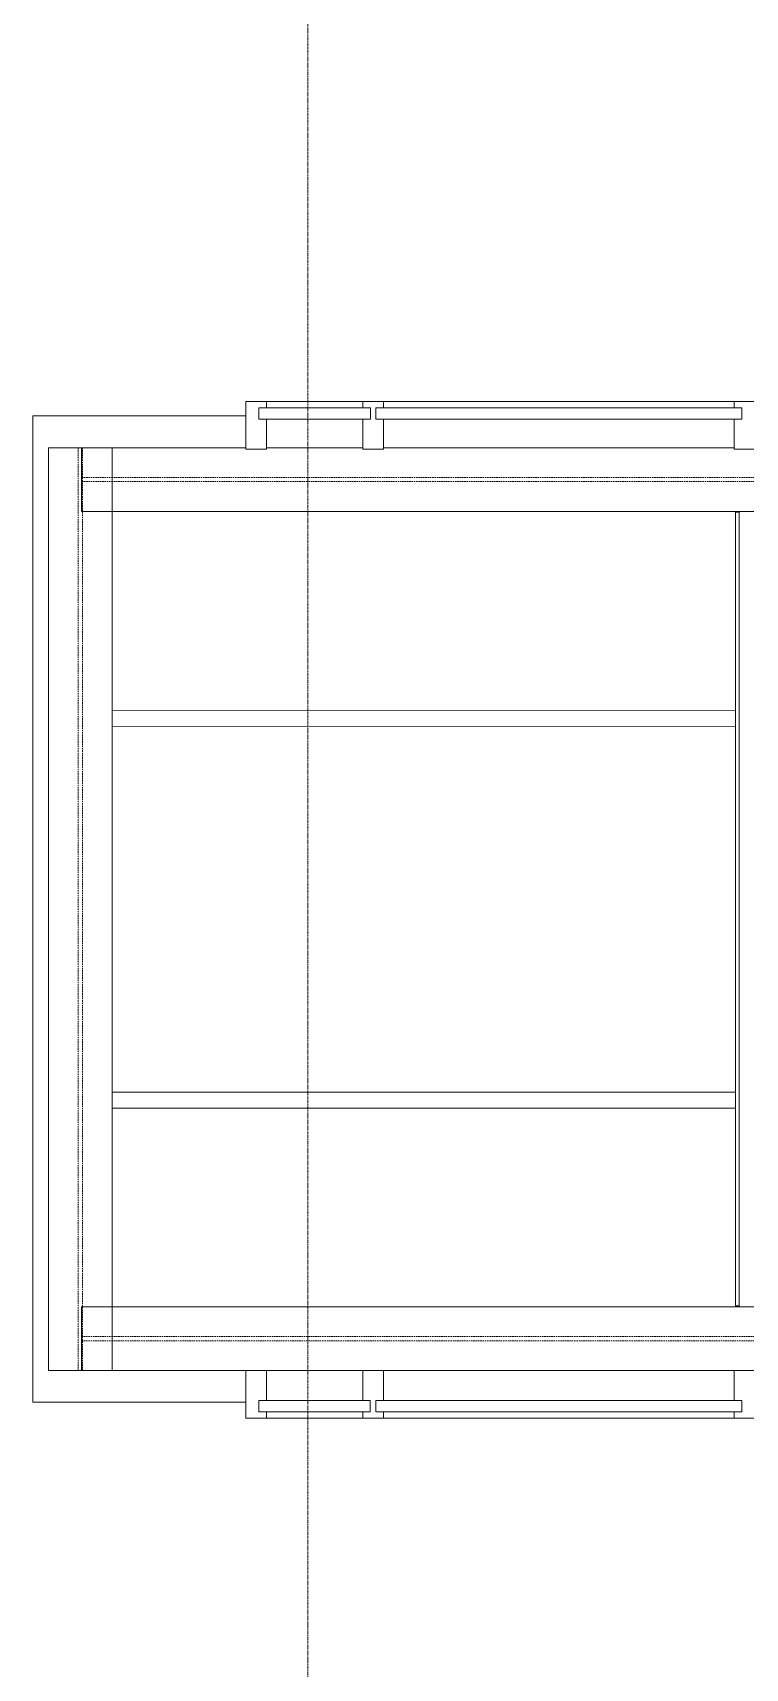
# Model space of a CAD drawing. Header units: millimetres. Extents: x 984 to 425800, y -34355 to 59419.
# Drawn here: x 134751 to 136991, y -15352 to -10211 of the extents above; entities that cross this region are included whole.
import ezdxf

# ---------------------------------------------------------------- set-up
doc = ezdxf.new("R2010")
doc.units = ezdxf.units.MM
doc.linetypes.add('DPA_Grid _ Level 100', pattern=[10, 5.5, -1.6, 1.3, -1.6])
doc.linetypes.add('DPA_Hidden 100', pattern=[7.2, 4.7, -2.5])
for name, color, linetype, lineweight in [('A-GLAZ-CURT', 2, 'Continuous', 9), ('A-GLAZ-CWMG', 2, 'Continuous', 9), ('A-ROOF', 2, 'Continuous', 9), ('S-BEAM', 2, 'Continuous', 9), ('S-GRID', 251, 'Continuous', 9)]:
    doc.layers.add(name, color=color, linetype=linetype, lineweight=lineweight)

# ---------------------------------------------------------------- blocks, each defined once
blk = doc.blocks.new('L03_Flashing_2 - L03_Flashing_3-17823054-4110-01 GROUND LEVEL - REFLECTED CEILING PLAN')
at = {"layer": 'A-ROOF'}
for p, q in [((92306.2, -16168.7), (92295.2, -16168.7)), ((92295.2, -16168.7), (92306.2, -16168.7)), ((92295.2, -16168.7), (92295.2, -18662.9)), ((92295.2, -16168.7), (92295.2, -18662.9)), ((92776.4, -16168.7), (92375.3, -16168.7)), ((92375.3, -16168.7), (92381.3, -16168.7)), ((92375.3, -16168.7), (92436.4, -16168.7)), ((92430.4, -16168.7), (92380.4, -16168.7)), ((92380.4, -16168.7), (92380.4, -18662.9)), ((92380.4, -16168.7), (92380.4, -18662.9)), ((92381.3, -16168.7), (92782.4, -16168.7)), ((92782.4, -16168.7), (92430.4, -16168.7)), ((92430.4, -18662.9), (92430.4, -16168.7)), ((92430.4, -16168.7), (92430.4, -18662.9)), ((92436.4, -16168.7), (92776.4, -16168.7)), ((92782.4, -18662.9), (92782.4, -16168.7)), ((92782.4, -16168.7), (92782.4, -18662.9)), ((92306.7, -18662.9), (92295.2, -18662.9)), ((92295.2, -18662.9), (92306.7, -18662.9)), ((92436.4, -18662.9), (92375.3, -18662.9)), ((92381.3, -18662.9), (92375.3, -18662.9)), ((92375.3, -18662.9), (92776.4, -18662.9)), ((92380.4, -18662.9), (92430.4, -18662.9)), ((92782.4, -18662.9), (92381.3, -18662.9)), ((92430.4, -18662.9), (92782.4, -18662.9)), ((92776.4, -18662.9), (92436.4, -18662.9))]:
    blk.add_line(p, q, dxfattribs=at)
blk = doc.blocks.new('Curtain Panel - GlazedPanel_Single_Clear-17713074-4110-01 GROUND LEVEL - REFLECTED CEILING PLAN')
at = {"layer": 'A-GLAZ-CURT'}
for p, q in [((-575.25, 17.5), (575.25, 17.5)), ((-575.25, -17.5), (-575.25, 17.5)), ((575.25, 17.5), (575.25, -17.5)), ((575.25, -17.5), (-575.25, -17.5))]:
    blk.add_line(p, q, dxfattribs=at)
blk = doc.blocks.new('Rectangular Mullion - DPA-AR_Rectangular_Mullion_Bottom_Right _Flip-17712991-4110-01 GROUND LEVEL - REFLECTED CEILING PLAN')
at = {"layer": 'A-GLAZ-CWMG'}
for p, q in [((-881611.9, -11370.8), (-881611.9, -11390.8)), ((-881611.9, -11390.8), (-881611.9, -11370.8)), ((-881611.9, -11370.8), (-881276.9, -11370.8)), ((-881276.9, -11370.8), (-881611.9, -11370.8)), ((-881285.4, -11390.8), (-881611.9, -11390.8)), ((-881285.4, -11390.8), (-881611.9, -11390.8)), ((-881611.9, -11425.8), (-881611.9, -11515.8)), ((-881611.9, -11515.8), (-881611.9, -11425.8)), ((-881285.4, -11425.8), (-881611.9, -11425.8)), ((-881285.4, -11425.8), (-881611.9, -11425.8))]:
    blk.add_line(p, q, dxfattribs=at)
blk = doc.blocks.new('Rectangular Mullion - DPA-AR_Rectangular_Mullion_Bottom_Right _Flip-17713075-4110-01 GROUND LEVEL - REFLECTED CEILING PLAN')
at = {"layer": 'A-GLAZ-CWMG'}
for p, q in [((0, 37.5), (-65, 37.5)), ((-65, 37.5), (-65, 17.5)), ((-65, 17.5), (-41, 17.5)), ((-41, 17.5), (-41, -17.5)), ((0, -112.5), (0, 37.5)), ((-41, -17.5), (-65, -17.5)), ((-65, -17.5), (-65, -112.5)), ((-65, -112.5), (0, -112.5))]:
    blk.add_line(p, q, dxfattribs=at)
blk = doc.blocks.new('Rectangular Mullion - DPA-AR_Rectangular_Mullion_Bottom_Left _Flip-17713076-4110-01 GROUND LEVEL - REFLECTED CEILING PLAN')
at = {"layer": 'A-GLAZ-CWMG'}
for p, q in [((-65, 37.5), (0, 37.5)), ((-65, 17.5), (-65, 37.5)), ((-41, 17.5), (-65, 17.5)), ((-41, -17.5), (-41, 17.5)), ((0, 37.5), (0, -112.5)), ((-65, -112.5), (-65, -17.5)), ((-65, -17.5), (-41, -17.5)), ((0, -112.5), (-65, -112.5))]:
    blk.add_line(p, q, dxfattribs=at)
blk = doc.blocks.new('Curtain Panel - GlazedPanel_Single_Clear-17713077-4110-01 GROUND LEVEL - REFLECTED CEILING PLAN')
at = {"layer": 'A-GLAZ-CURT'}
for p, q in [((-575.5, -17.5), (-575.5, 17.5)), ((-575.5, 17.5), (575.5, 17.5)), ((575.5, 17.5), (575.5, -17.5)), ((575.5, -17.5), (-575.5, -17.5))]:
    blk.add_line(p, q, dxfattribs=at)
blk = doc.blocks.new('Rectangular Mullion - DPA-AR_Rectangular_Mullion_Bottom_Right _Flip-17712996-4110-01 GROUND LEVEL - REFLECTED CEILING PLAN')
at = {"layer": 'A-GLAZ-CWMG'}
for p, q in [((-881612.4, -14510.8), (-881612.4, -14416)), ((-881612.4, -14416), (-881612.4, -14510.8)), ((-881285.9, -14510.8), (-881612.4, -14510.8)), ((-881285.9, -14510.8), (-881612.4, -14510.8)), ((-881612.4, -14565.8), (-881612.4, -14545.8)), ((-881612.4, -14545.8), (-881612.4, -14565.8)), ((-881285.9, -14545.8), (-881612.4, -14545.8)), ((-881285.9, -14545.8), (-881612.4, -14545.8)), ((-881612.4, -14565.8), (-881277.4, -14565.8)), ((-881277.4, -14565.8), (-881612.4, -14565.8))]:
    blk.add_line(p, q, dxfattribs=at)
blk = doc.blocks.new('Rectangular Mullion - DPA-AR_Rectangular_Mullion_Bottom_Right _Flip-17713078-4110-01 GROUND LEVEL - REFLECTED CEILING PLAN')
at = {"layer": 'A-GLAZ-CWMG'}
for p, q in [((0, 112.5), (-65, 112.5)), ((-65, 112.5), (-65, 17.5)), ((0, -37.5), (0, 112.5)), ((-65, 17.5), (-41, 17.5)), ((-41, 17.5), (-41, -17.5)), ((-41, -17.5), (-65, -17.5)), ((-65, -17.5), (-65, -37.5)), ((-65, -37.5), (0, -37.5))]:
    blk.add_line(p, q, dxfattribs=at)
blk = doc.blocks.new('Rectangular Mullion - DPA-AR_Rectangular_Mullion_Bottom_Left _Flip-17713079-4110-01 GROUND LEVEL - REFLECTED CEILING PLAN')
at = {"layer": 'A-GLAZ-CWMG'}
for p, q in [((-65, 17.5), (-65, 112.5)), ((-65, 112.5), (0, 112.5)), ((0, 112.5), (0, -37.5)), ((-41, 17.5), (-65, 17.5)), ((-41, -17.5), (-41, 17.5)), ((-65, -37.5), (-65, -17.5)), ((-65, -17.5), (-41, -17.5)), ((0, -37.5), (-65, -37.5))]:
    blk.add_line(p, q, dxfattribs=at)
blk = doc.blocks.new('H-Wide Flange Beams - H200x200x49_9-V265-4110-01 GROUND LEVEL - REFLECTED CEILING PLAN')
at = {"layer": 'S-BEAM'}
for p, q in [((-1396, 100), (-1396, -100)), ((-1396, -100), (-1396, 100)), ((-1396, 100), (-1396, 4)), ((-1396, 4), (-1396, 100)), ((-1396, 100), (1504, 100)), ((1304.2, 100), (-1196, 100)), ((-1196, 100), (-570.2, 100)), ((-1196, 100), (-570.2, 100)), ((-520.2, 100), (629.8, 100)), ((-520.2, 100), (629.8, 100)), ((679.8, 100), (1304.2, 100)), ((679.8, 100), (1304.2, 100)), ((1504, -100), (1504, 100)), ((1504, 4), (1504, -100)), ((-1396, -100), (-1396, -4)), ((-1396, -4), (-1396, -100)), ((1504, -100), (1504, -4)), ((1504, -4), (1504, -100)), ((-1396, -100), (1504, -100)), ((-1396, -100), (1504, -100)), ((-1396, -100), (1504, -100)), ((-1396, -100), (1504, -100))]:
    blk.add_line(p, q, dxfattribs=at)
at = {"layer": 'S-BEAM', "linetype": 'DPA_Hidden 100'}
for p, q in [((1504, 6.5), (-1396, 6.5)), ((1504, -6.5), (-1396, -6.5))]:
    blk.add_line(p, q, dxfattribs=at)
blk = doc.blocks.new('H-Wide Flange Beams - H200x200x49_9-V266-4110-01 GROUND LEVEL - REFLECTED CEILING PLAN')
at = {"layer": 'S-BEAM'}
for p, q in [((-872, 100), (-872, -100)), ((-872, -100), (-872, 100)), ((-872, 100), (-872, 4)), ((-872, 4), (-872, 100)), ((-461.5, 100), (-872, 100)), ((-872, 100), (-461.5, 100)), ((-872, 100), (-461.5, 100)), ((-872, 100), (-461.5, 100)), ((725.6, 100), (-377.5, 100)), ((-377.5, 100), (725.6, 100)), ((1093.1, 100), (790.5, 100)), ((790.5, 100), (1093.1, 100)), ((1674, 100), (1157.9, 100)), ((1157.9, 100), (1674, 100)), ((1157.9, 100), (1674, 100)), ((1157.9, 100), (1674, 100)), ((1674, -100), (1674, 100)), ((-872, -100), (-872, -4)), ((-872, -4), (-872, -100)), ((-872, -100), (-461.5, -100)), ((-872, -100), (-461.5, -100)), ((-872, -100), (-461.5, -100)), ((-872, -100), (-461.5, -100)), ((-442.5, -100), (1578, -100)), ((-442.5, -100), (1674, -100)), ((-392.9, -100), (1578, -100)), ((-392.9, -100), (1578, -100))]:
    blk.add_line(p, q, dxfattribs=at)
at = {"layer": 'S-BEAM', "linetype": 'DPA_Hidden 100'}
for p, q in [((-461.5, 6.5), (-872, 6.5)), ((1674, 6.5), (-442.5, 6.5)), ((-461.5, -6.5), (-872, -6.5)), ((1674, -6.5), (-442.5, -6.5))]:
    blk.add_line(p, q, dxfattribs=at)
blk = doc.blocks.new('H-Wide Flange Beams - H200x200x49_9-V267-4110-01 GROUND LEVEL - REFLECTED CEILING PLAN')
at = {"layer": 'S-BEAM'}
for p, q in [((-872, 100), (-872, -100)), ((-872, -100), (-872, 100)), ((-872, 100), (-872, 4)), ((-872, 4), (-872, 100)), ((-461.5, 100), (-872, 100)), ((-872, 100), (-461.5, 100)), ((-872, 100), (-461.5, 100)), ((-872, 100), (-461.5, 100)), ((1578, 100), (-442.5, 100)), ((-442.5, 100), (1673.9, 100)), ((-392.4, 100), (1578, 100)), ((-392.4, 100), (1578, 100)), ((1673.9, -100), (1673.9, 100)), ((-872, -100), (-872, -4)), ((-872, -4), (-872, -100)), ((-872, -100), (-461.5, -100)), ((-872, -100), (-461.5, -100)), ((-872, -100), (-461.5, -100)), ((-872, -100), (-461.5, -100)), ((-377.5, -100), (725, -100)), ((-377.5, -100), (725, -100)), ((790, -100), (1092.5, -100)), ((790, -100), (1092.5, -100)), ((1157.5, -100), (1673.9, -100)), ((1157.5, -100), (1673.9, -100)), ((1157.5, -100), (1673.9, -100)), ((1157.5, -100), (1673.9, -100))]:
    blk.add_line(p, q, dxfattribs=at)
at = {"layer": 'S-BEAM', "linetype": 'DPA_Hidden 100'}
for p, q in [((-461.5, 6.5), (-872, 6.5)), ((1673.9, 6.5), (-442.5, 6.5)), ((-461.5, -6.5), (-872, -6.5)), ((1673.9, -6.5), (-442.5, -6.5))]:
    blk.add_line(p, q, dxfattribs=at)
blk = doc.blocks.new('Structural Framing 16 - Structural Framing 1-17823344-4110-01 GROUND LEVEL - REFLECTED CEILING PLAN')
at = {"layer": 'S-BEAM'}
for p, q in [((-2923627.2, -571744.1), (-2923626.7, -574244.3)), ((-2923627.2, -571744.1), (-2923626.7, -574244.3)), ((-2923577.1, -572242.7), (-2923577.2, -571744.1)), ((-2923577.2, -571744.1), (-2923577.1, -572245.4))]:
    blk.add_line(p, q, dxfattribs=at)
blk = doc.blocks.new('Structural Framing 18 - Structural Framing 1-17823360-4110-01 GROUND LEVEL - REFLECTED CEILING PLAN')
at = {"layer": 'S-BEAM'}
for p, q in [((-2860788.1, -693778.6), (-2860787.7, -695738)), ((-2860788.1, -693778.6), (-2860787.7, -695738)), ((-2860737.7, -695738), (-2860738.1, -693778.6)), ((-2860738.1, -693778.6), (-2860737.7, -695738)), ((-2860737.7, -695738), (-2860787.7, -695738)), ((-2860787.7, -695738), (-2860737.7, -695738))]:
    blk.add_line(p, q, dxfattribs=at)
blk = doc.blocks.new('Structural Framing 19 - Structural Framing 1-17823374-4110-01 GROUND LEVEL - REFLECTED CEILING PLAN')
at = {"layer": 'S-BEAM'}
for p, q in [((-2860788.1, -693778.6), (-2860787.7, -695738)), ((-2860788.1, -693778.6), (-2860787.7, -695738)), ((-2860737.7, -695738), (-2860738.1, -693778.6)), ((-2860738.1, -693778.6), (-2860737.7, -695738)), ((-2860737.7, -695738), (-2860787.7, -695738)), ((-2860787.7, -695738), (-2860737.7, -695738))]:
    blk.add_line(p, q, dxfattribs=at)
blk = doc.blocks.new('Rectangular Mullion - DPA-AR_Rectangular_Mullion_Bottom_Middle-17712992-4110-01 GROUND LEVEL - REFLECTED CEILING PLAN')
at = {"layer": 'A-GLAZ-CWMG'}
for p, q in [((32.5, 37.5), (-32.5, 37.5)), ((-32.5, 37.5), (-32.5, 17.5)), ((-32.5, 17.5), (-8.5, 17.5)), ((-8.5, 17.5), (-8.5, -17.5)), ((8.5, -17.5), (8.5, 17.5)), ((8.5, 17.5), (32.5, 17.5)), ((32.5, 17.5), (32.5, 37.5)), ((-8.5, -17.5), (-32.5, -17.5)), ((-32.5, -17.5), (-32.5, -112.5)), ((32.5, -17.5), (8.5, -17.5)), ((32.5, -112.5), (32.5, -17.5)), ((-32.5, -112.5), (32.5, -112.5))]:
    blk.add_line(p, q, dxfattribs=at)
blk = doc.blocks.new('Rectangular Mullion - DPA-AR_Rectangular_Mullion_Bottom_Right _Flip-17712993-4110-01 GROUND LEVEL - REFLECTED CEILING PLAN')
at = {"layer": 'A-GLAZ-CWMG'}
for p, q in [((-881276.9, -11370.8), (-880141.9, -11370.8)), ((-880141.9, -11370.8), (-881276.9, -11370.8)), ((-880141.9, -11390.8), (-881268.4, -11390.8)), ((-880141.9, -11390.8), (-881268.4, -11390.8)), ((-880141.9, -11370.8), (-880141.9, -11390.8)), ((-880141.9, -11390.8), (-880141.9, -11370.8)), ((-880141.9, -11425.8), (-881268.4, -11425.8)), ((-880141.9, -11425.8), (-881268.4, -11425.8)), ((-880141.9, -11425.8), (-880141.9, -11515.8)), ((-880141.9, -11515.8), (-880141.9, -11425.8))]:
    blk.add_line(p, q, dxfattribs=at)
blk = doc.blocks.new('Curtain Panel - GlazedPanel_Single_Clear-17713082-4110-01 GROUND LEVEL - REFLECTED CEILING PLAN')
at = {"layer": 'A-GLAZ-CURT'}
for p, q in [((-175.3, -17.5), (-175.3, 17.5)), ((-175.3, 17.5), (175.3, 17.5)), ((175.3, 17.5), (175.3, -17.5)), ((175.3, -17.5), (-175.3, -17.5))]:
    blk.add_line(p, q, dxfattribs=at)
blk = doc.blocks.new('Rectangular Mullion - DPA-AR_Rectangular_Mullion_Bottom_Right _Flip-17712997-4110-01 GROUND LEVEL - REFLECTED CEILING PLAN')
at = {"layer": 'A-GLAZ-CWMG'}
for p, q in [((-880141.9, -14510.8), (-880141.9, -14416)), ((-880141.9, -14416), (-880141.9, -14510.8)), ((-880141.9, -14510.8), (-881268.9, -14510.8)), ((-880141.9, -14510.8), (-881268.9, -14510.8)), ((-880141.9, -14545.8), (-881268.9, -14545.8)), ((-880141.9, -14545.8), (-881268.9, -14545.8)), ((-880141.9, -14565.8), (-880141.9, -14545.8)), ((-880141.9, -14545.8), (-880141.9, -14565.8)), ((-881277.4, -14565.8), (-880141.9, -14565.8)), ((-880141.9, -14565.8), (-881277.4, -14565.8))]:
    blk.add_line(p, q, dxfattribs=at)
blk = doc.blocks.new('Curtain Panel - GlazedPanel_Single_Clear-17713083-4110-01 GROUND LEVEL - REFLECTED CEILING PLAN')
at = {"layer": 'A-GLAZ-CURT'}
for p, q in [((-175.3, 17.5), (175.3, 17.5)), ((-175.3, -17.5), (-175.3, 17.5)), ((175.3, 17.5), (175.3, -17.5)), ((175.3, -17.5), (-175.3, -17.5))]:
    blk.add_line(p, q, dxfattribs=at)
blk = doc.blocks.new('Rectangular Mullion - DPA-AR_Rectangular_Mullion_Bottom_Middle-17713000-4110-01 GROUND LEVEL - REFLECTED CEILING PLAN')
at = {"layer": 'A-GLAZ-CWMG'}
for p, q in [((32.5, 112.5), (-32.5, 112.5)), ((-32.5, 112.5), (-32.5, 17.5)), ((32.5, 17.5), (32.5, 112.5)), ((-32.5, 17.5), (-8.5, 17.5)), ((-8.5, 17.5), (-8.5, -17.5)), ((8.5, -17.5), (8.5, 17.5)), ((8.5, 17.5), (32.5, 17.5)), ((-8.5, -17.5), (-32.5, -17.5)), ((-32.5, -17.5), (-32.5, -37.5)), ((-32.5, -37.5), (32.5, -37.5)), ((32.5, -17.5), (8.5, -17.5)), ((32.5, -37.5), (32.5, -17.5))]:
    blk.add_line(p, q, dxfattribs=at)

msp = doc.modelspace()

# ---------------------------------------------------------------- linework, layer by layer
at = {"layer": 'A-ROOF'}
for p, q in [((134751.3, -11415.8), (134751.3, -14515.8)), ((135421.3, -11415.8), (134751.3, -11415.8)), ((134751.3, -14515.8), (134751.3, -11415.8)), ((134751.3, -11415.8), (135421.3, -11415.8)), ((134751.3, -14515.8), (135420.8, -14515.8)), ((135420.8, -14515.8), (134751.3, -14515.8))]:
    msp.add_line(p, q, dxfattribs=at)
at = {"layer": 'S-GRID', "linetype": 'DPA_Grid _ Level 100'}
msp.add_line((135615.8, -30742.3), (135615.8, 54919.2), dxfattribs=at)

# ---------------------------------------------------------------- block references
at = {"layer": 'A-GLAZ-CURT', "rotation": 180}
for name, p in [('Curtain Panel - GlazedPanel_Single_Clear-17713083-4110-01 GROUND LEVEL - REFLECTED CEILING PLAN', (135637.5, -11408.3)), ('Curtain Panel - GlazedPanel_Single_Clear-17713074-4110-01 GROUND LEVEL - REFLECTED CEILING PLAN', (136405, -11408.3)), ('Curtain Panel - GlazedPanel_Single_Clear-17713082-4110-01 GROUND LEVEL - REFLECTED CEILING PLAN', (135637, -14528.3)), ('Curtain Panel - GlazedPanel_Single_Clear-17713077-4110-01 GROUND LEVEL - REFLECTED CEILING PLAN', (136404.8, -14528.3))]:
    msp.add_blockref(name, p, dxfattribs=at)
at = {"layer": 'A-GLAZ-CWMG', "extrusion": (0, 0, -1)}
for name, p in [('Rectangular Mullion - DPA-AR_Rectangular_Mullion_Bottom_Right _Flip-17713075-4110-01 GROUND LEVEL - REFLECTED CEILING PLAN', (-135421.3, -11408.3)), ('Rectangular Mullion - DPA-AR_Rectangular_Mullion_Bottom_Middle-17712992-4110-01 GROUND LEVEL - REFLECTED CEILING PLAN', (-135821.3, -11408.3)), ('Rectangular Mullion - DPA-AR_Rectangular_Mullion_Bottom_Right _Flip-17713078-4110-01 GROUND LEVEL - REFLECTED CEILING PLAN', (-135420.8, -14528.3)), ('Rectangular Mullion - DPA-AR_Rectangular_Mullion_Bottom_Middle-17713000-4110-01 GROUND LEVEL - REFLECTED CEILING PLAN', (-135820.8, -14528.3))]:
    msp.add_blockref(name, p, dxfattribs=at)
at = {"layer": 'A-GLAZ-CWMG'}
for name, p in [('Rectangular Mullion - DPA-AR_Rectangular_Mullion_Bottom_Right _Flip-17712991-4110-01 GROUND LEVEL - REFLECTED CEILING PLAN', (1017098.2, 0)), ('Rectangular Mullion - DPA-AR_Rectangular_Mullion_Bottom_Right _Flip-17712993-4110-01 GROUND LEVEL - REFLECTED CEILING PLAN', (1017098.2, 0)), ('Rectangular Mullion - DPA-AR_Rectangular_Mullion_Bottom_Left _Flip-17713076-4110-01 GROUND LEVEL - REFLECTED CEILING PLAN', (137021.3, -11408.3)), ('Rectangular Mullion - DPA-AR_Rectangular_Mullion_Bottom_Right _Flip-17712996-4110-01 GROUND LEVEL - REFLECTED CEILING PLAN', (1017098.2, 0)), ('Rectangular Mullion - DPA-AR_Rectangular_Mullion_Bottom_Right _Flip-17712997-4110-01 GROUND LEVEL - REFLECTED CEILING PLAN', (1017098.2, 0)), ('Rectangular Mullion - DPA-AR_Rectangular_Mullion_Bottom_Left _Flip-17713079-4110-01 GROUND LEVEL - REFLECTED CEILING PLAN', (137021.3, -14528.3))]:
    msp.add_blockref(name, p, dxfattribs=at)
at = {"layer": 'A-ROOF'}
msp.add_blockref('L03_Flashing_2 - L03_Flashing_3-17823054-4110-01 GROUND LEVEL - REFLECTED CEILING PLAN', (44665, 4449.9), dxfattribs=at)
at = {"layer": 'S-BEAM'}
for name, p, rotation in [('H-Wide Flange Beams - H200x200x49_9-V265-4110-01 GROUND LEVEL - REFLECTED CEILING PLAN', (134900.8, -12911.8), 270), ('H-Wide Flange Beams - H200x200x49_9-V267-4110-01 GROUND LEVEL - REFLECTED CEILING PLAN', (136578.8, -11615.8), 180), ('Structural Framing 18 - Structural Framing 1-17823360-4110-01 GROUND LEVEL - REFLECTED CEILING PLAN', (-558777.8, 2848396.6), 90), ('Structural Framing 19 - Structural Framing 1-17823374-4110-01 GROUND LEVEL - REFLECTED CEILING PLAN', (-558777.8, 2847196.6), 90), ('H-Wide Flange Beams - H200x200x49_9-V266-4110-01 GROUND LEVEL - REFLECTED CEILING PLAN', (136578.8, -14316), 180)]:
    msp.add_blockref(name, p, dxfattribs=dict(at, rotation=rotation))
msp.add_blockref('Structural Framing 16 - Structural Framing 1-17823344-4110-01 GROUND LEVEL - REFLECTED CEILING PLAN', (3060598.4, 560028.3), dxfattribs=at)

doc.saveas('drawing.dxf')
